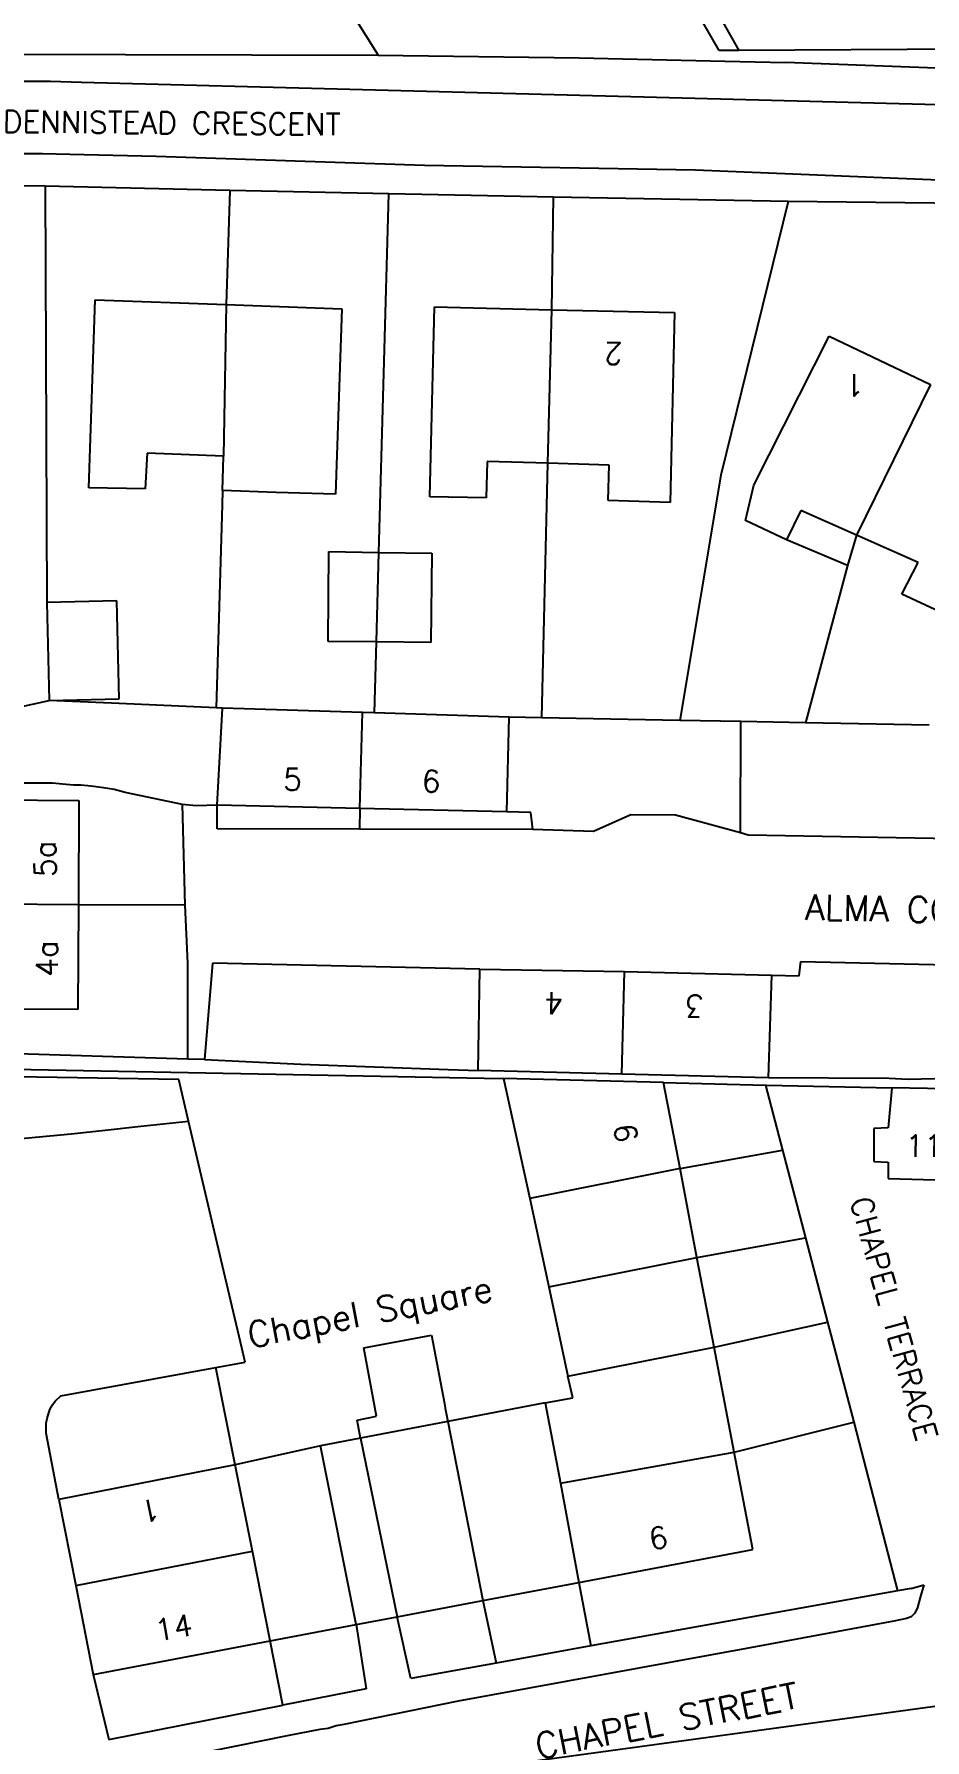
# Model space of a CAD drawing. Extents: x 427500 to 429848, y 434500 to 436505.
# Drawn here: x 427753.8 to 427802.8, y 436221.8 to 436315.7 of the extents above; entities that cross this region are included whole.
import ezdxf

# ---------------------------------------------------------------- set-up
doc = ezdxf.new("R2010")
doc.units = 0
doc.layers.add('LPTIP_Ex_Base', color=8, linetype='Continuous')
doc.styles.add('MtXpl_Romans', font='romans__.ttf')

msp = doc.modelspace()

# ---------------------------------------------------------------- linework, layer by layer
at = {"layer": 'LPTIP_Ex_Base', "color": 251, "true_color": 0x636466}
for p, q in [((427791.501, 436314.753), (427774.2, 436345.1)), ((427779.171, 436338.667), (427792.586, 436314.76)), ((427760.35, 436334.4), (427772.75, 436314.5)), ((427751.9, 436314.55), (427772.75, 436314.5)), ((427772.75, 436314.5), (427783.8, 436314.35)), ((427792.586, 436314.76), (427791.501, 436314.753)), ((427805.107, 436314.843), (427792.586, 436314.76)), ((427783.8, 436314.35), (427791.808, 436314.174)), ((427791.808, 436314.174), (427795.15, 436314.1)), ((427795.15, 436314.1), (427795.15, 436314.1)), ((427810.01, 436313.529), (427795.15, 436314.1)), ((427754.75, 436313.05), (427751.65, 436313.05)), ((427756.45, 436313), (427754.75, 436313.05)), ((427809.841, 436311.599), (427756.45, 436313)), ((427752.8, 436309.1), (427754.3, 436309.1)), ((427754.3, 436309.1), (427755.8, 436309.05)), ((427755.8, 436309.05), (427760.55, 436308.95)), ((427760.55, 436308.95), (427775.3, 436308.45)), ((427775.3, 436308.45), (427790.2, 436308.2)), ((427790.2, 436308.2), (427808.037, 436307.47)), ((427754.45, 436307.3), (427748.75, 436307.35)), ((427764.6, 436307.05), (427754.45, 436307.3)), ((427754.45, 436307.3), (427754.548, 436284.395)), ((427764.6, 436307.05), (427764.4, 436300.78)), ((427773.35, 436306.88), (427764.6, 436307.05)), ((427772.8, 436287.15), (427773.35, 436306.88)), ((427782.4, 436306.7), (427773.35, 436306.88)), ((427782.3, 436300.5), (427782.4, 436306.7)), ((427795.3, 436306.45), (427782.4, 436306.7)), ((427795.3, 436306.45), (427791.6, 436291.4)), ((427805, 436306.35), (427795.3, 436306.45)), ((427756.85, 436290.7), (427757.2, 436301.05)), ((427757.2, 436301.05), (427764.4, 436300.78)), ((427764.4, 436300.78), (427764.25, 436292.45)), ((427764.4, 436300.78), (427770.75, 436300.55)), ((427770.75, 436300.55), (427770.4, 436290.35)), ((427775.6, 436290.2), (427775.85, 436300.65)), ((427775.85, 436300.65), (427782.3, 436300.5)), ((427782.09, 436292.05), (427782.3, 436300.5)), ((427782.3, 436300.5), (427789.05, 436300.35)), ((427789.05, 436300.35), (427788.8, 436289.9)), ((427793.4, 436290.85), (427797.55, 436299.05)), ((427797.55, 436299.05), (427803.12, 436296.39)), ((427803.12, 436296.39), (427799.05, 436288.1)), ((427760.05, 436292.6), (427759.95, 436290.65)), ((427764.25, 436292.45), (427760.05, 436292.6)), ((427764.195, 436290.549), (427764.25, 436292.45)), ((427778.75, 436292.15), (427778.7, 436290.15)), ((427782.09, 436292.05), (427778.75, 436292.15)), ((427781.75, 436278.05), (427782.09, 436292.05)), ((427785.45, 436291.95), (427782.09, 436292.05)), ((427785.4, 436290), (427785.45, 436291.95)), ((427791.6, 436291.4), (427789.34, 436277.91)), ((427759.95, 436290.65), (427756.85, 436290.7)), ((427764.195, 436290.549), (427764.173, 436289.774)), ((427767.15, 436290.45), (427764.195, 436290.549)), ((427770.4, 436290.35), (427767.15, 436290.45)), ((427778.7, 436290.15), (427775.6, 436290.2)), ((427788.8, 436289.9), (427785.4, 436290)), ((427792.95, 436288.9), (427793.4, 436290.85)), ((427764.173, 436289.774), (427763.85, 436278.6)), ((427796, 436289.45), (427795.2, 436287.85)), ((427799.05, 436288.1), (427796, 436289.45)), ((427795.2, 436287.85), (427792.95, 436288.9)), ((427770, 436282.25), (427770.05, 436287.2)), ((427770.05, 436287.2), (427772.8, 436287.15)), ((427798.55, 436286.42), (427795.2, 436287.85)), ((427799.05, 436288.1), (427798.55, 436286.42)), ((427802.45, 436286.6), (427799.05, 436288.1)), ((427772.66, 436282.23), (427772.8, 436287.15)), ((427772.8, 436287.15), (427775.7, 436287.1)), ((427775.7, 436287.1), (427775.65, 436282.2)), ((427798.55, 436286.42), (427796.25, 436277.78)), ((427801.55, 436284.85), (427802.45, 436286.6)), ((427758.389, 436284.482), (427754.548, 436284.395)), ((427754.548, 436284.395), (427754.67, 436279)), ((427758.511, 436279.087), (427758.389, 436284.482)), ((427804.15, 436283.65), (427801.55, 436284.85)), ((427772.66, 436282.23), (427770, 436282.25)), ((427772.55, 436278.32), (427772.66, 436282.23)), ((427775.65, 436282.2), (427772.66, 436282.23)), ((427751.68, 436278.35), (427754.67, 436279)), ((427754.67, 436279), (427758.511, 436279.087)), ((427758.517, 436278.832), (427754.67, 436279)), ((427763.85, 436278.6), (427758.517, 436278.832)), ((427764.2, 436278.58), (427763.85, 436278.6)), ((427763.9, 436273.24), (427764.2, 436278.58)), ((427771.9, 436278.34), (427764.2, 436278.58)), ((427771.75, 436273.06), (427771.9, 436278.34)), ((427772.55, 436278.32), (427771.9, 436278.34)), ((427779.95, 436278.08), (427772.55, 436278.32)), ((427779.82, 436272.87), (427779.95, 436278.08)), ((427781.75, 436278.05), (427779.95, 436278.08)), ((427789.34, 436277.91), (427781.75, 436278.05)), ((427792.7, 436277.85), (427789.34, 436277.91)), ((427792.68, 436271.72), (427792.7, 436277.85)), ((427796.25, 436277.78), (427792.7, 436277.85)), ((427803.05, 436277.65), (427796.25, 436277.78)), ((427754.85, 436274.45), (427751.55, 436274.45)), ((427755.4, 436274.4), (427754.85, 436274.45)), ((427756, 436274.35), (427755.4, 436274.4)), ((427756.4, 436274.35), (427756, 436274.35)), ((427756.8, 436274.3), (427756.4, 436274.35)), ((427757.25, 436274.25), (427756.8, 436274.3)), ((427757.65, 436274.2), (427757.25, 436274.25)), ((427758.25, 436274.1), (427757.65, 436274.2)), ((427758.85, 436273.95), (427758.25, 436274.1)), ((427750.1, 436273.55), (427756.3, 436273.5)), ((427756.3, 436273.5), (427756.28, 436267.77)), ((427762, 436273.28), (427758.85, 436273.95)), ((427762.15, 436267.75), (427762, 436273.28)), ((427762.75, 436273.2), (427762, 436273.28)), ((427763.9, 436273.24), (427762.75, 436273.2)), ((427763.9, 436271.95), (427763.9, 436273.24)), ((427771.75, 436273.06), (427763.9, 436273.24)), ((427771.75, 436273.06), (427771.72, 436271.93)), ((427779.82, 436272.87), (427771.75, 436273.06)), ((427781.15, 436272.85), (427779.82, 436272.87)), ((427781.25, 436271.9), (427781.15, 436272.85)), ((427786.65, 436272.72), (427784.6, 436271.8)), ((427789.1, 436272.7), (427786.65, 436272.72)), ((427792.68, 436271.72), (427789.1, 436272.7)), ((427771.72, 436271.93), (427763.9, 436271.95)), ((427781.25, 436271.9), (427771.72, 436271.93)), ((427784.6, 436271.8), (427781.25, 436271.9)), ((427793.1, 436271.6), (427792.68, 436271.72)), ((427804.3, 436271.4), (427793.1, 436271.6)), ((427756.28, 436267.77), (427750.07, 436267.8)), ((427756.28, 436267.77), (427756.25, 436262)), ((427762.15, 436267.75), (427756.28, 436267.77)), ((427762.3, 436264.55), (427762.15, 436267.75)), ((427795.9, 436263.85), (427796, 436264.65)), ((427796, 436264.65), (427807.774, 436264.387)), ((427762.3, 436259.28), (427762.3, 436264.55)), ((427763.65, 436264.55), (427763.2, 436259.25)), ((427778.35, 436264.22), (427763.65, 436264.55)), ((427778.25, 436258.65), (427778.35, 436264.22)), ((427778.35, 436264.22), (427786.3, 436264.1)), ((427786.15, 436258.45), (427786.3, 436264.1)), ((427786.3, 436264.1), (427794.37, 436263.9)), ((427794.37, 436263.9), (427794.2, 436258.25)), ((427794.37, 436263.9), (427795.9, 436263.85)), ((427756.25, 436262), (427750.03, 436262.03)), ((427762.3, 436259.28), (427749.9, 436259.65)), ((427763.2, 436259.25), (427762.3, 436259.28)), ((427763.2, 436259.25), (427768.5, 436259)), ((427746, 436258.85), (427772.88, 436258.33)), ((427761.8, 436258.15), (427746.15, 436258.4)), ((427762.335, 436255.869), (427761.8, 436258.15)), ((427768.5, 436259), (427776.6, 436258.7)), ((427772.88, 436258.33), (427778.58, 436258.22)), ((427776.6, 436258.7), (427778.25, 436258.65)), ((427786.15, 436258.45), (427778.25, 436258.65)), ((427778.58, 436258.22), (427779.65, 436258.2)), ((427779.65, 436258.2), (427781.1, 436251.6)), ((427788.45, 436257.99), (427779.65, 436258.2)), ((427794.2, 436258.25), (427786.15, 436258.45)), ((427800.85, 436258.2), (427794.2, 436258.25)), ((427801.9, 436258.15), (427800.85, 436258.2)), ((427804.05, 436258.2), (427801.9, 436258.15)), ((427788.45, 436257.99), (427794.05, 436257.85)), ((427789.35, 436253.25), (427788.45, 436257.99)), ((427794.05, 436257.85), (427794.99, 436254.26)), ((427794.05, 436257.85), (427794.1, 436257.85)), ((427794.1, 436257.85), (427801, 436257.7)), ((427801, 436257.7), (427800.8, 436255.5)), ((427804.95, 436257.62), (427801, 436257.7)), ((427755.87, 436255.173), (427757.746, 436255.359)), ((427757.746, 436255.359), (427759.542, 436255.571)), ((427759.542, 436255.571), (427762.335, 436255.869)), ((427764.13, 436248.21), (427762.335, 436255.869)), ((427800.8, 436255.5), (427800, 436255.45)), ((427800, 436255.45), (427800, 436253.65)), ((427752.941, 436254.882), (427755.87, 436255.173)), ((427789.35, 436253.25), (427794.99, 436254.26)), ((427794.99, 436254.26), (427796.25, 436249.45)), ((427800, 436253.65), (427800.8, 436253.6)), ((427800.8, 436253.6), (427800.8, 436252.7)), ((427789.35, 436253.25), (427781.1, 436251.6)), ((427790.28, 436248.37), (427789.35, 436253.25)), ((427800.8, 436252.7), (427804.03, 436252.62)), ((427781.1, 436251.6), (427782.14, 436246.75)), ((427790.28, 436248.37), (427796.25, 436249.45)), ((427796.25, 436249.45), (427797.45, 436244.8)), ((427765.26, 436243.39), (427764.13, 436248.21)), ((427782.14, 436246.75), (427790.28, 436248.37)), ((427791.23, 436243.42), (427790.28, 436248.37)), ((427782.14, 436246.75), (427783.19, 436241.84)), ((427771.958, 436243.389), (427775.679, 436244.095)), ((427775.679, 436244.095), (427776.393, 436240.329)), ((427791.23, 436243.42), (427797.45, 436244.8)), ((427797.45, 436244.8), (427798.9, 436239.3)), ((427765.45, 436242.6), (427765.26, 436243.39)), ((427772.672, 436239.624), (427771.958, 436243.389)), ((427783.19, 436241.84), (427791.23, 436243.42)), ((427792.32, 436237.66), (427791.23, 436243.42)), ((427755.3, 436240.75), (427763.839, 436242.31)), ((427763.839, 436242.31), (427765.45, 436242.6)), ((427764.9, 436236.95), (427763.839, 436242.31)), ((427783.45, 436240.65), (427783.19, 436241.84)), ((427754.85, 436240.25), (427755, 436240.45)), ((427755, 436240.45), (427755.3, 436240.75)), ((427776.393, 436240.329), (427776.44, 436240.078)), ((427781.94, 436240.36), (427776.58, 436239.34)), ((427781.94, 436240.36), (427783.45, 436240.65)), ((427781.94, 436240.36), (427782.77, 436235.95)), ((427754.5, 436239.25), (427754.55, 436239.5)), ((427754.55, 436239.5), (427754.7, 436240)), ((427754.7, 436240), (427754.85, 436240.25)), ((427771.593, 436239.419), (427772.672, 436239.624)), ((427771.651, 436239.113), (427771.593, 436239.419)), ((427776.58, 436239.34), (427771.78, 436238.43)), ((427776.44, 436240.078), (427776.58, 436239.34)), ((427776.58, 436239.34), (427778.5, 436229.49)), ((427754.5, 436238.7), (427754.5, 436239.25)), ((427754.96, 436236.29), (427754.5, 436238.7)), ((427771.78, 436238.43), (427769.58, 436238.01)), ((427771.78, 436238.43), (427771.651, 436239.113)), ((427771.78, 436238.43), (427773.8, 436228.6)), ((427792.32, 436237.66), (427798.9, 436239.3)), ((427798.9, 436239.3), (427801.3, 436230.02)), ((427769.58, 436238.01), (427764.9, 436236.95)), ((427771.55, 436228.17), (427769.58, 436238.01)), ((427782.77, 436235.95), (427792.32, 436237.66)), ((427793.35, 436232.3), (427792.32, 436237.66)), ((427764.9, 436236.95), (427755.2, 436235.05)), ((427765.84, 436232.21), (427764.9, 436236.95)), ((427755.2, 436235.05), (427754.96, 436236.29)), ((427782.77, 436235.95), (427783.79, 436230.48)), ((427755.2, 436235.05), (427756.13, 436230.32)), ((427756.13, 436230.32), (427765.84, 436232.21)), ((427766.81, 436227.28), (427765.84, 436232.21)), ((427783.79, 436230.48), (427793.35, 436232.3)), ((427756.13, 436230.32), (427757.08, 436225.43)), ((427778.5, 436229.49), (427783.79, 436230.48)), ((427783.79, 436230.48), (427784.45, 436227)), ((427801.3, 436230.02), (427784.45, 436227)), ((427802.05, 436230.15), (427801.3, 436230.02)), ((427802.05, 436230.15), (427802.75, 436230.35)), ((427802.75, 436230.35), (427802.55, 436229.65)), ((427773.8, 436228.6), (427778.5, 436229.49)), ((427778.5, 436229.49), (427779.25, 436226.05)), ((427802.4, 436229.1), (427802.25, 436228.8)), ((427802.55, 436229.65), (427802.4, 436229.1)), ((427766.81, 436227.28), (427771.55, 436228.17)), ((427771.55, 436228.17), (427773.8, 436228.6)), ((427771.55, 436228.17), (427772.09, 436224.64)), ((427774.55, 436225.2), (427773.8, 436228.6)), ((427801.1, 436228.35), (427793, 436226.85)), ((427801.8, 436228.5), (427801.1, 436228.35)), ((427802.05, 436228.6), (427801.8, 436228.5)), ((427802.25, 436228.8), (427802.05, 436228.6)), ((427757.08, 436225.43), (427766.81, 436227.28)), ((427767.51, 436223.74), (427766.81, 436227.28)), ((427793, 436226.85), (427777.15, 436223.95)), ((427784.45, 436227), (427779.25, 436226.05)), ((427757.08, 436225.43), (427757.95, 436221.85)), ((427779.25, 436226.05), (427774.55, 436225.2)), ((427772.09, 436224.64), (427767.51, 436223.74)), ((427757.95, 436221.85), (427767.51, 436223.74)), ((427777.15, 436223.95), (427770.86, 436222.68)), ((427770, 436222.45), (427769.55, 436222.4)), ((427770.45, 436222.6), (427770, 436222.45)), ((427770.86, 436222.68), (427770.45, 436222.6)), ((427767.75, 436222.05), (427752.4, 436218.95)), ((427769.55, 436222.4), (427767.75, 436222.05))]:
    msp.add_line(p, q, dxfattribs=at)
at = {"layer": 'LPTIP_Ex_Base', "color": 251, "true_color": 0x636466, "flags": 128}
msp.add_lwpolyline([(427778.29, 436220.25), (427862.358, 436231.747), (427864.445, 436232.131), (427865.336, 436232.289), (427866.2, 436232.494)], dxfattribs=at)

# ---------------------------------------------------------------- texts
at = {"layer": 'LPTIP_Ex_Base', "color": 251, "true_color": 0x636466, "style": 'MtXpl_Romans'}
for s, height, rotation, p in [('DENNISTEAD CRESCENT', 1.2, 359.5, (427752.119, 436310.258)), ('2', 1.2, 178.9, (427786.213, 436298.678)), ('1', 1.2, 179.5, (427799.496, 436296.946)), ('5', 1.2, 359, (427767.522, 436274.071)), ('6', 1.2, 358.8, (427775.144, 436273.974)), ('5a', 1.2, 91.4, (427755.066, 436269.3)), ('ALMA COTTAGES', 1.4, 358.7, (427796.212, 436266.944)), ('4a', 1.2, 90.7, (427755.152, 436263.807)), ('4', 1.2, 179.2, (427782.944, 436262.942)), ('3', 1.2, 178.8, (427790.678, 436262.777)), ('9', 1.2, 99.1, (427787.035, 436254.8)), ('11', 1.2, 359.1, (427801.726, 436253.917)), ('CHAPEL TERRACE', 1.2, 285.5, (427798.682, 436251.504)), ('Chapel Square', 1.4, 11.1, (427765.72, 436243.376)), ('1', 1.2, 190.9, (427760.637, 436235.144)), ('6', 1.2, 10.1, (427787.751, 436232.255)), ('14', 1.2, 10.1, (427760.604, 436227.228)), ('CHAPEL STREET', 1.4, 11.2, (427781.55, 436220.756))]:
    msp.add_text(s, height=height, rotation=rotation, dxfattribs=at).set_placement(p)

doc.saveas('drawing.dxf')
